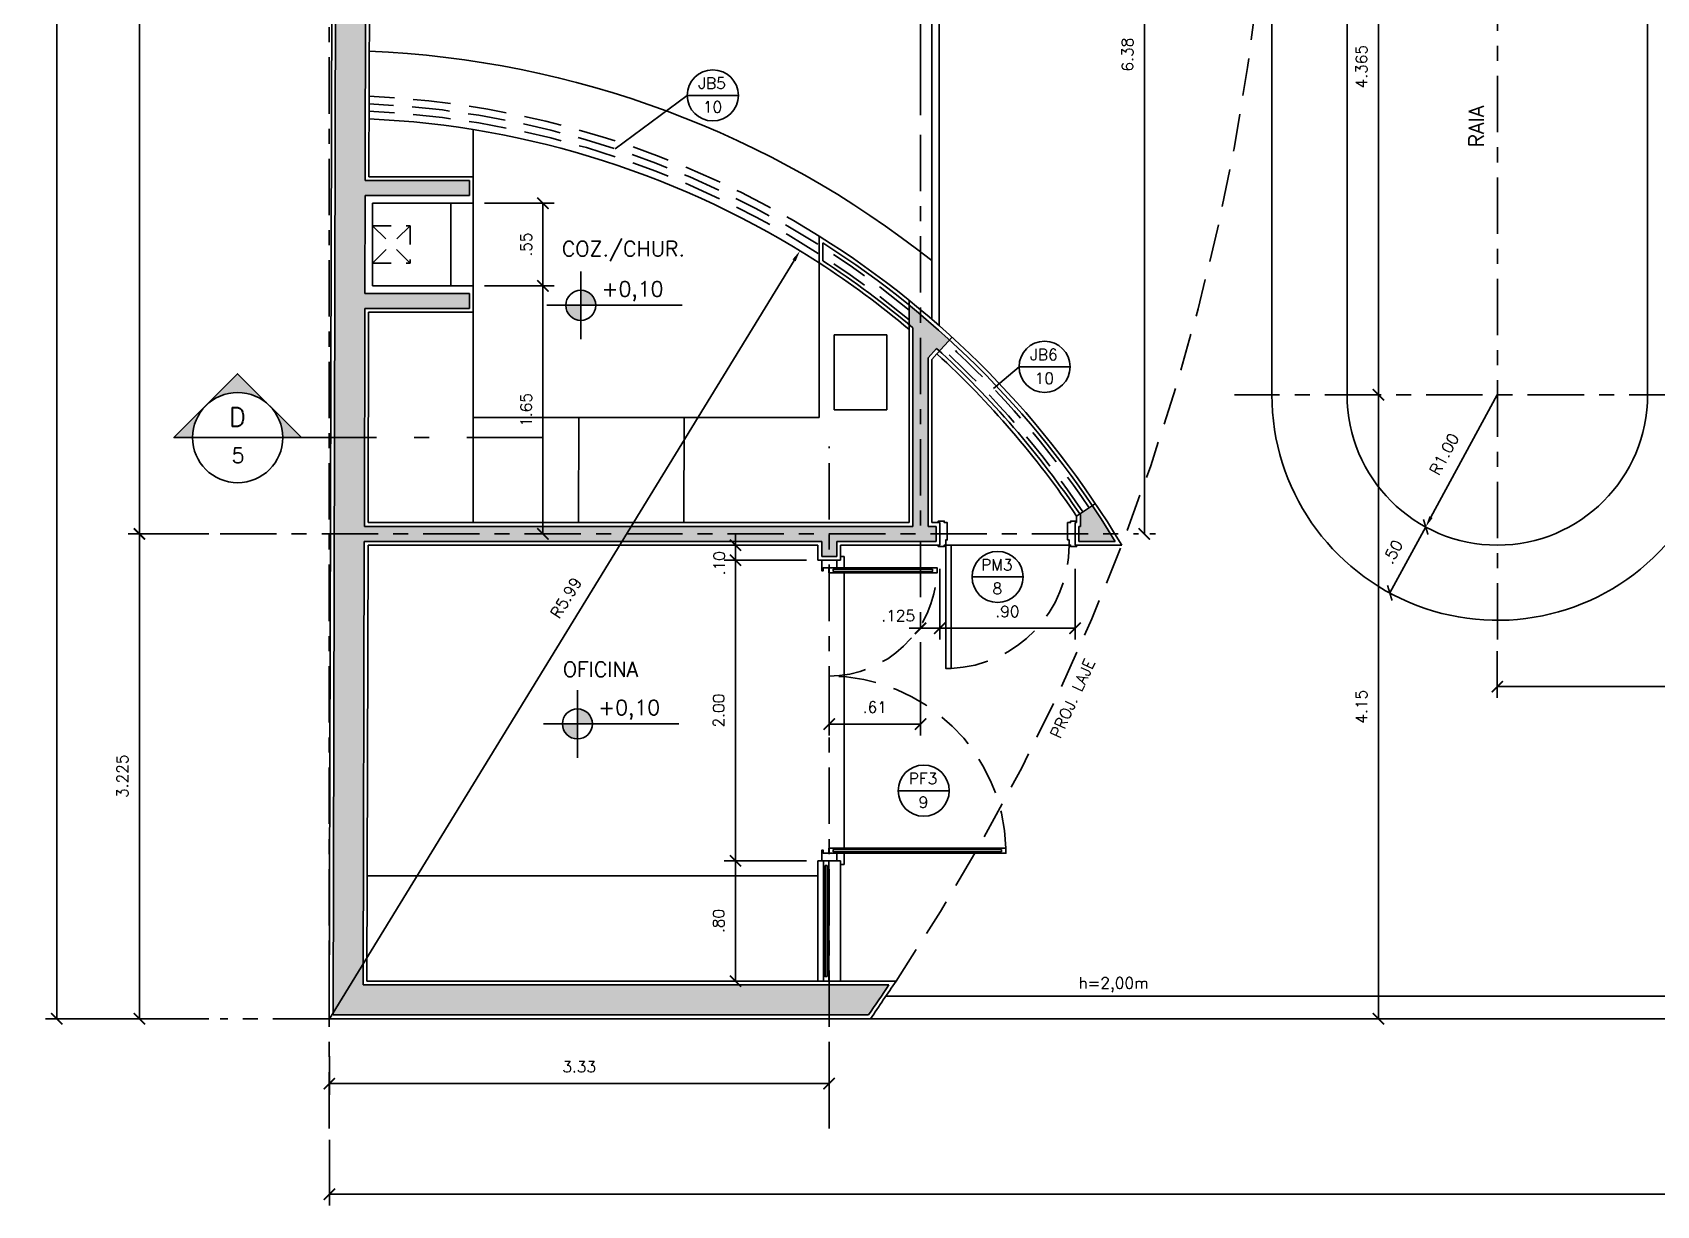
# Model space of a CAD drawing. Header units: millimetres. Extents: x 90.4 to 130, y 123.7 to 148.
# Drawn here: x 90.4 to 101.2, y 123.67 to 131.47 of the extents above; entities that cross this region are included whole.
import ezdxf
from ezdxf.enums import TextEntityAlignment as Align

# ---------------------------------------------------------------- set-up
doc = ezdxf.new("R2010")
doc.units = ezdxf.units.MM
for name, pattern in [('CENTER', [0.6, 0.375, -0.075, 0.075, -0.075]), ('DASHDOT', [1, 0.5, -0.25, 0, -0.25]), ('HIDDEN', [0.375, 0.25, -0.125])]:
    doc.linetypes.add(name, pattern=pattern)
for name, color, linetype in [('ALV', 5, 'Continuous'), ('CAIX', 2, 'Continuous'), ('CAIXN', 7, 'Continuous'), ('COTAS', 1, 'Continuous'), ('EIXOS', 141, 'CENTER'), ('LPROJ', 7, 'HIDDEN'), ('LVISTA02', 1, 'Continuous'), ('NOTAS', 2, 'Continuous'), ('REVEST', 2, 'Continuous'), ('SOLID', 8, 'Continuous'), ('TEXT', 3, 'Continuous')]:
    doc.layers.add(name, color=color, linetype=linetype)
doc.styles.add('100-50', font='romans.shx', dxfattribs={"height": 0.125})
doc.styles.add('60-50', font='romans.shx', dxfattribs={"height": 0.075})
doc.styles.add('80-50', font='romans.shx', dxfattribs={"height": 0.1})
doc.dimstyles.new('50', dxfattribs={"dimtxt": 0.1, "dimasz": 2.5, "dimexe": 1.25, "dimexo": 0.625, "dimgap": 0.075, "dimtad": 1, "dimzin": 0, "dimdsep": 46, "dimtxsty": '60-50', "dimcen": 2.5, "dimclrt": 3, "dimadec": 0, "dimazin": 0, "dimtfac": 1, "dimtmove": 0, "dimatfit": 3, "dimfxl": 1, "dimarcsym": 0})

# ---------------------------------------------------------------- blocks, each defined once
blk = doc.blocks.new('*D2')
at = {"color": 0, "linetype": 'ByBlock'}
blk.add_arc((127.574, 124.912), 0.839, 95.125, 174.875, dxfattribs=at)
for points in [[(127.498, 125.76), (127.499, 125.735), (127.574, 125.751)], [(126.751, 124.986), (126.726, 124.988), (126.735, 124.912)]]:
    blk.add_solid(points, dxfattribs=at)
at = {"layer": 'DEFPOINTS', "color": 0, "linetype": 'ByBlock'}
for p in [(127.574, 134.762), (127.154, 125.638), (127.574, 125.062), (95.974, 124.912), (127.574, 124.912)]:
    blk.add_point(p, dxfattribs=at)
at = {"color": 3, "linetype": 'ByBlock', "insert": (126.901, 125.585), "char_height": 0.075, "attachment_point": 5, "rotation": 45, "style": '60-50'}
blk.add_mtext('90.00°', dxfattribs=at)
blk = doc.blocks.new('_ARCHTICK')
at = {"color": 0, "linetype": 'ByBlock', "const_width": 0.15}
blk.add_lwpolyline([(-0.5, -0.5), (0.5, 0.5)], dxfattribs=at)
blk = doc.blocks.new('*D7')
at = {"color": 0, "linetype": 'ByBlock'}
for p, q in [((100.144, 127.357), (100.144, 127.046)), ((102.799, 127.121), (100.144, 127.121))]:
    blk.add_line(p, q, dxfattribs=at)
at = {"layer": 'DEFPOINTS', "color": 0, "linetype": 'ByBlock'}
for p in [(100.144, 127.607), (102.799, 127.607), (100.144, 127.121)]:
    blk.add_point(p, dxfattribs=at)
at = {"color": 0, "linetype": 'ByBlock', "xscale": 0.075, "yscale": 0.075, "zscale": 0.075, "rotation": 180}
blk.add_blockref('_ARCHTICK', (100.144, 127.121), dxfattribs=at)
at = {"color": 0, "linetype": 'ByBlock', "xscale": 0.075, "yscale": 0.075, "zscale": 0.075}
blk.add_blockref('_ARCHTICK', (102.799, 127.121), dxfattribs=at)
at = {"color": 3, "linetype": 'ByBlock', "insert": (101.472, 127.233), "char_height": 0.075, "attachment_point": 5, "style": '60-50'}
blk.add_mtext('2.65', dxfattribs=at)
blk = doc.blocks.new('*D8')
at = {"color": 0, "linetype": 'ByBlock'}
for p, q in [((92.374, 124.662), (92.374, 124.405)), ((95.699, 124.662), (95.699, 124.405)), ((92.374, 124.48), (95.699, 124.48))]:
    blk.add_line(p, q, dxfattribs=at)
at = {"layer": 'DEFPOINTS', "color": 0, "linetype": 'ByBlock'}
for p in [(92.374, 124.912), (95.699, 124.912), (95.699, 124.48)]:
    blk.add_point(p, dxfattribs=at)
at = {"color": 0, "linetype": 'ByBlock', "xscale": 0.075, "yscale": 0.075, "zscale": 0.075, "rotation": 180}
blk.add_blockref('_ARCHTICK', (92.374, 124.48), dxfattribs=at)
at = {"color": 0, "linetype": 'ByBlock', "xscale": 0.075, "yscale": 0.075, "zscale": 0.075}
blk.add_blockref('_ARCHTICK', (95.699, 124.48), dxfattribs=at)
at = {"color": 3, "linetype": 'ByBlock', "insert": (94.036, 124.593), "char_height": 0.075, "attachment_point": 5, "style": '60-50'}
blk.add_mtext('3.33', dxfattribs=at)
blk = doc.blocks.new('*D9')
at = {"color": 0, "linetype": 'ByBlock'}
for p, q in [((96.307, 127.278), (96.307, 126.797)), ((95.699, 126.941), (95.699, 126.797)), ((95.699, 126.872), (96.307, 126.872))]:
    blk.add_line(p, q, dxfattribs=at)
at = {"layer": 'DEFPOINTS', "color": 0, "linetype": 'ByBlock'}
for p in [(96.307, 127.528), (95.699, 127.191), (96.307, 126.872)]:
    blk.add_point(p, dxfattribs=at)
at = {"color": 0, "linetype": 'ByBlock', "xscale": 0.075, "yscale": 0.075, "zscale": 0.075, "rotation": 180}
blk.add_blockref('_ARCHTICK', (95.699, 126.872), dxfattribs=at)
at = {"color": 0, "linetype": 'ByBlock', "xscale": 0.075, "yscale": 0.075, "zscale": 0.075}
blk.add_blockref('_ARCHTICK', (96.307, 126.872), dxfattribs=at)
at = {"color": 3, "linetype": 'ByBlock', "insert": (96.003, 126.984), "char_height": 0.075, "attachment_point": 5, "style": '60-50'}
blk.add_mtext('.61', dxfattribs=at)
blk = doc.blocks.new('*D10')
at = {"color": 0, "linetype": 'ByBlock'}
for p, q in [((92.374, 124.107), (92.374, 123.669)), ((127.574, 124.107), (127.574, 123.669)), ((92.374, 123.744), (127.574, 123.744))]:
    blk.add_line(p, q, dxfattribs=at)
at = {"layer": 'DEFPOINTS', "color": 0, "linetype": 'ByBlock'}
for p in [(92.374, 124.182), (127.574, 124.182), (127.574, 123.744)]:
    blk.add_point(p, dxfattribs=at)
at = {"color": 0, "linetype": 'ByBlock', "xscale": 0.075, "yscale": 0.075, "zscale": 0.075, "rotation": 180}
blk.add_blockref('_ARCHTICK', (92.374, 123.744), dxfattribs=at)
at = {"color": 0, "linetype": 'ByBlock', "xscale": 0.075, "yscale": 0.075, "zscale": 0.075}
blk.add_blockref('_ARCHTICK', (127.574, 123.744), dxfattribs=at)
at = {"color": 3, "linetype": 'ByBlock', "insert": (109.974, 123.857), "char_height": 0.075, "attachment_point": 5, "style": '60-50'}
blk.add_mtext('35.20', dxfattribs=at)
blk = doc.blocks.new('*D16')
at = {"color": 0, "linetype": 'ByBlock'}
for p, q in [((96.374, 133.104), (96.374, 132.168)), ((96.307, 130.922), (96.307, 132.318)), ((96.307, 132.243), (96.232, 132.243)), ((96.374, 132.243), (96.307, 132.243)), ((96.374, 132.243), (96.307, 132.243)), ((96.374, 132.243), (96.449, 132.243))]:
    blk.add_line(p, q, dxfattribs=at)
at = {"layer": 'DEFPOINTS', "color": 0, "linetype": 'ByBlock'}
for p in [(96.374, 133.179), (96.307, 132.243), (96.307, 130.847)]:
    blk.add_point(p, dxfattribs=at)
at = {"color": 0, "linetype": 'ByBlock', "xscale": 0.075, "yscale": 0.075, "zscale": 0.075}
blk.add_blockref('_ARCHTICK', (96.307, 132.243), dxfattribs=at)
at = {"color": 0, "linetype": 'ByBlock', "xscale": 0.075, "yscale": 0.075, "zscale": 0.075, "rotation": 180}
blk.add_blockref('_ARCHTICK', (96.374, 132.243), dxfattribs=at)
at = {"color": 3, "linetype": 'ByBlock', "insert": (96.262, 132.359), "char_height": 0.075, "attachment_point": 5, "style": '60-50'}
blk.add_mtext('7', dxfattribs=at)
blk = doc.blocks.new('*D25')
at = {"color": 0, "linetype": 'ByBlock'}
for p, q in [((91.573, 128.137), (91.035, 128.137)), ((91.11, 124.912), (91.11, 128.137)), ((91.573, 124.912), (91.035, 124.912))]:
    blk.add_line(p, q, dxfattribs=at)
at = {"layer": 'DEFPOINTS', "color": 0, "linetype": 'ByBlock'}
for p in [(91.11, 128.137), (91.648, 128.137), (91.648, 124.912)]:
    blk.add_point(p, dxfattribs=at)
at = {"color": 0, "linetype": 'ByBlock', "xscale": 0.075, "yscale": 0.075, "zscale": 0.075}
for p, rotation in [((91.11, 128.137), 90), ((91.11, 124.912), 270)]:
    blk.add_blockref('_ARCHTICK', p, dxfattribs=dict(at, rotation=rotation))
at = {"color": 3, "linetype": 'ByBlock', "insert": (90.997, 126.525), "char_height": 0.075, "attachment_point": 5, "rotation": 90, "style": '60-50'}
blk.add_mtext('3.225', dxfattribs=at)
blk = doc.blocks.new('*D26')
at = {"color": 0, "linetype": 'ByBlock'}
for p, q in [((91.573, 139.834), (91.035, 139.834)), ((91.11, 128.137), (91.11, 139.834))]:
    blk.add_line(p, q, dxfattribs=at)
at = {"layer": 'DEFPOINTS', "color": 0, "linetype": 'ByBlock'}
for p in [(91.11, 139.834), (91.648, 139.834), (91.648, 128.137)]:
    blk.add_point(p, dxfattribs=at)
at = {"color": 0, "linetype": 'ByBlock', "xscale": 0.075, "yscale": 0.075, "zscale": 0.075}
for p, rotation in [((91.11, 139.834), 90), ((91.11, 128.137), 270)]:
    blk.add_blockref('_ARCHTICK', p, dxfattribs=dict(at, rotation=rotation))
at = {"color": 3, "linetype": 'ByBlock', "insert": (90.997, 133.986), "char_height": 0.075, "attachment_point": 5, "rotation": 90, "style": '60-50'}
blk.add_mtext('11.70', dxfattribs=at)
blk = doc.blocks.new('*D29')
at = {"color": 0, "linetype": 'ByBlock'}
for p, q in [((91.573, 144.912), (90.485, 144.912)), ((90.56, 144.912), (90.56, 124.912)), ((91.573, 124.912), (90.485, 124.912))]:
    blk.add_line(p, q, dxfattribs=at)
at = {"layer": 'DEFPOINTS', "color": 0, "linetype": 'ByBlock'}
for p in [(91.648, 144.912), (90.56, 124.912), (91.648, 124.912)]:
    blk.add_point(p, dxfattribs=at)
at = {"color": 0, "linetype": 'ByBlock', "xscale": 0.075, "yscale": 0.075, "zscale": 0.075}
for p, rotation in [((90.56, 144.912), 90), ((90.56, 124.912), 270)]:
    blk.add_blockref('_ARCHTICK', p, dxfattribs=dict(at, rotation=rotation))
at = {"color": 3, "linetype": 'ByBlock', "insert": (90.448, 134.912), "char_height": 0.075, "attachment_point": 5, "rotation": 90, "style": '60-50'}
blk.add_mtext('20.00', dxfattribs=at)
blk = doc.blocks.new('*D30')
at = {"color": 0, "linetype": 'ByBlock'}
for p, q in [((97.796, 128.137), (97.796, 134.512)), ((97.832, 134.512), (97.871, 134.512)), ((97.832, 128.137), (97.871, 128.137))]:
    blk.add_line(p, q, dxfattribs=at)
at = {"layer": 'DEFPOINTS', "color": 0, "linetype": 'ByBlock'}
for p in [(97.757, 134.512), (97.796, 134.512), (97.757, 128.137)]:
    blk.add_point(p, dxfattribs=at)
at = {"color": 0, "linetype": 'ByBlock', "xscale": 0.075, "yscale": 0.075, "zscale": 0.075}
for p, rotation in [((97.796, 134.512), 90), ((97.796, 128.137), 270)]:
    blk.add_blockref('_ARCHTICK', p, dxfattribs=dict(at, rotation=rotation))
at = {"color": 3, "linetype": 'ByBlock', "insert": (97.684, 131.325), "char_height": 0.075, "attachment_point": 5, "rotation": 90, "style": '60-50'}
blk.add_mtext('6.38', dxfattribs=at)
blk = doc.blocks.new('*D52')
at = {"color": 0, "linetype": 'ByBlock'}
blk.add_line((99.353, 124.912), (99.353, 129.062), dxfattribs=at)
at = {"layer": 'DEFPOINTS', "color": 0, "linetype": 'ByBlock'}
for p in [(99.353, 129.062), (99.353, 129.062), (99.353, 124.912)]:
    blk.add_point(p, dxfattribs=at)
at = {"color": 0, "linetype": 'ByBlock', "xscale": 0.075, "yscale": 0.075, "zscale": 0.075}
for p, rotation in [((99.353, 129.062), 90), ((99.353, 124.912), 270)]:
    blk.add_blockref('_ARCHTICK', p, dxfattribs=dict(at, rotation=rotation))
at = {"color": 3, "linetype": 'ByBlock', "insert": (99.241, 126.987), "char_height": 0.075, "attachment_point": 5, "rotation": 90, "style": '60-50'}
blk.add_mtext('4.15', dxfattribs=at)
blk = doc.blocks.new('*D53')
at = {"color": 0, "linetype": 'ByBlock'}
blk.add_line((99.353, 129.062), (99.353, 133.427), dxfattribs=at)
at = {"layer": 'DEFPOINTS', "color": 0, "linetype": 'ByBlock'}
for p in [(99.353, 133.427), (99.353, 133.427), (99.353, 129.062)]:
    blk.add_point(p, dxfattribs=at)
at = {"color": 0, "linetype": 'ByBlock', "xscale": 0.075, "yscale": 0.075, "zscale": 0.075}
for p, rotation in [((99.353, 133.427), 90), ((99.353, 129.062), 270)]:
    blk.add_blockref('_ARCHTICK', p, dxfattribs=dict(at, rotation=rotation))
at = {"color": 3, "linetype": 'ByBlock', "insert": (99.241, 131.245), "char_height": 0.075, "attachment_point": 5, "rotation": 90, "style": '60-50'}
blk.add_mtext('4.365', dxfattribs=at)
blk = doc.blocks.new('*D59')
at = {"color": 0, "linetype": 'ByBlock'}
blk.add_line((100.144, 129.062), (99.703, 128.249), dxfattribs=at)
blk.add_solid([(99.692, 128.255), (99.714, 128.243), (99.668, 128.183)], dxfattribs=at)
at = {"layer": 'DEFPOINTS', "color": 0, "linetype": 'ByBlock'}
for p in [(100.144, 129.062), (99.668, 128.183)]:
    blk.add_point(p, dxfattribs=at)
at = {"color": 3, "linetype": 'ByBlock', "insert": (99.791, 128.668), "char_height": 0.075, "attachment_point": 5, "rotation": 61.516, "style": '60-50'}
blk.add_mtext('R1.00', dxfattribs=at)
blk = doc.blocks.new('*D60')
at = {"color": 0, "linetype": 'ByBlock'}
blk.add_line((99.668, 128.183), (99.429, 127.744), dxfattribs=at)
at = {"layer": 'DEFPOINTS', "color": 0, "linetype": 'ByBlock'}
for p in [(99.668, 128.183), (99.429, 127.744), (99.429, 127.744)]:
    blk.add_point(p, dxfattribs=at)
at = {"color": 0, "linetype": 'ByBlock', "xscale": 0.075, "yscale": 0.075, "zscale": 0.075}
for p, rotation in [((99.668, 128.183), 61.51603627380184), ((99.429, 127.744), 241.5160362738018)]:
    blk.add_blockref('_ARCHTICK', p, dxfattribs=dict(at, rotation=rotation))
at = {"color": 3, "linetype": 'ByBlock', "insert": (99.449, 128.017), "char_height": 0.075, "attachment_point": 5, "rotation": 61.516, "style": '60-50'}
blk.add_mtext('.50', dxfattribs=at)
blk = doc.blocks.new('*D61')
at = {"color": 0, "linetype": 'ByBlock'}
blk.add_line((92.374, 124.912), (95.466, 129.956), dxfattribs=at)
blk.add_solid([(95.455, 129.963), (95.476, 129.95), (95.505, 130.02)], dxfattribs=at)
at = {"layer": 'DEFPOINTS', "color": 0, "linetype": 'ByBlock'}
for p in [(95.505, 130.02), (92.374, 124.912)]:
    blk.add_point(p, dxfattribs=at)
at = {"color": 3, "linetype": 'ByBlock', "insert": (93.948, 127.713), "char_height": 0.075, "attachment_point": 5, "rotation": 58.4902, "style": '60-50'}
blk.add_mtext('R5.99', dxfattribs=at)
blk = doc.blocks.new('*D85')
at = {"color": 0, "linetype": 'ByBlock'}
for p, q in [((93.407, 129.787), (93.87, 129.787)), ((93.795, 128.137), (93.795, 129.787))]:
    blk.add_line(p, q, dxfattribs=at)
at = {"layer": 'DEFPOINTS', "color": 0, "linetype": 'ByBlock'}
for p in [(93.332, 129.787), (93.795, 129.787), (93.795, 128.137)]:
    blk.add_point(p, dxfattribs=at)
at = {"color": 0, "linetype": 'ByBlock', "xscale": 0.075, "yscale": 0.075, "zscale": 0.075}
for p, rotation in [((93.795, 129.787), 90), ((93.795, 128.137), 270)]:
    blk.add_blockref('_ARCHTICK', p, dxfattribs=dict(at, rotation=rotation))
at = {"color": 3, "linetype": 'ByBlock', "insert": (93.683, 128.962), "char_height": 0.075, "attachment_point": 5, "rotation": 90, "style": '60-50'}
blk.add_mtext('1.65', dxfattribs=at)
blk = doc.blocks.new('*D86')
at = {"color": 0, "linetype": 'ByBlock'}
for p, q in [((93.407, 130.337), (93.87, 130.337)), ((93.795, 129.787), (93.795, 130.337))]:
    blk.add_line(p, q, dxfattribs=at)
at = {"layer": 'DEFPOINTS', "color": 0, "linetype": 'ByBlock'}
for p in [(93.332, 130.337), (93.795, 130.337), (93.332, 129.787)]:
    blk.add_point(p, dxfattribs=at)
at = {"color": 0, "linetype": 'ByBlock', "xscale": 0.075, "yscale": 0.075, "zscale": 0.075}
for p, rotation in [((93.795, 130.337), 90), ((93.795, 129.787), 270)]:
    blk.add_blockref('_ARCHTICK', p, dxfattribs=dict(at, rotation=rotation))
at = {"color": 3, "linetype": 'ByBlock', "insert": (93.683, 130.062), "char_height": 0.075, "attachment_point": 5, "rotation": 90, "style": '60-50'}
blk.add_mtext('.55', dxfattribs=at)
blk = doc.blocks.new('*D87')
at = {"color": 0, "linetype": 'ByBlock'}
for p, q in [((95.076, 128.062), (95.076, 128.137)), ((95.076, 128.062), (95.076, 127.962)), ((95.549, 127.962), (95.001, 127.962)), ((95.076, 127.962), (95.076, 127.887))]:
    blk.add_line(p, q, dxfattribs=at)
at = {"layer": 'DEFPOINTS', "color": 0, "linetype": 'ByBlock'}
for p in [(95.076, 128.062), (95.076, 127.962), (95.624, 127.962)]:
    blk.add_point(p, dxfattribs=at)
at = {"color": 0, "linetype": 'ByBlock', "xscale": 0.075, "yscale": 0.075, "zscale": 0.075}
for p, rotation in [((95.076, 128.062), 270), ((95.076, 127.962), 90)]:
    blk.add_blockref('_ARCHTICK', p, dxfattribs=dict(at, rotation=rotation))
at = {"color": 3, "linetype": 'ByBlock', "insert": (94.968, 127.942), "char_height": 0.075, "attachment_point": 5, "rotation": 90, "style": '60-50'}
blk.add_mtext('.10', dxfattribs=at)
blk = doc.blocks.new('*D88')
at = {"color": 0, "linetype": 'ByBlock'}
for p, q in [((95.076, 127.962), (95.076, 125.962)), ((95.549, 125.962), (95.001, 125.962))]:
    blk.add_line(p, q, dxfattribs=at)
at = {"layer": 'DEFPOINTS', "color": 0, "linetype": 'ByBlock'}
for p in [(95.624, 127.962), (95.076, 125.962), (95.624, 125.962)]:
    blk.add_point(p, dxfattribs=at)
at = {"color": 0, "linetype": 'ByBlock', "xscale": 0.075, "yscale": 0.075, "zscale": 0.075}
for p, rotation in [((95.076, 127.962), 90), ((95.076, 125.962), 270)]:
    blk.add_blockref('_ARCHTICK', p, dxfattribs=dict(at, rotation=rotation))
at = {"color": 3, "linetype": 'ByBlock', "insert": (94.964, 126.962), "char_height": 0.075, "attachment_point": 5, "rotation": 90, "style": '60-50'}
blk.add_mtext('2.00', dxfattribs=at)
blk = doc.blocks.new('*D89')
at = {"color": 0, "linetype": 'ByBlock'}
blk.add_line((95.076, 125.962), (95.076, 125.162), dxfattribs=at)
at = {"layer": 'DEFPOINTS', "color": 0, "linetype": 'ByBlock'}
for p in [(95.624, 125.962), (95.076, 125.162), (95.076, 125.162)]:
    blk.add_point(p, dxfattribs=at)
at = {"color": 0, "linetype": 'ByBlock', "xscale": 0.075, "yscale": 0.075, "zscale": 0.075}
for p, rotation in [((95.076, 125.962), 90), ((95.076, 125.162), 270)]:
    blk.add_blockref('_ARCHTICK', p, dxfattribs=dict(at, rotation=rotation))
at = {"color": 3, "linetype": 'ByBlock', "insert": (94.964, 125.562), "char_height": 0.075, "attachment_point": 5, "rotation": 90, "style": '60-50'}
blk.add_mtext('.80', dxfattribs=at)
blk = doc.blocks.new('*D90')
at = {"color": 0, "linetype": 'ByBlock'}
for p, q in [((96.435, 127.987), (96.435, 127.516)), ((96.307, 127.591), (96.232, 127.591)), ((96.307, 127.591), (96.435, 127.591)), ((96.435, 127.591), (96.51, 127.591))]:
    blk.add_line(p, q, dxfattribs=at)
at = {"layer": 'DEFPOINTS', "color": 0, "linetype": 'ByBlock'}
for p in [(96.435, 128.062), (96.307, 127.591), (96.435, 127.591)]:
    blk.add_point(p, dxfattribs=at)
at = {"color": 0, "linetype": 'ByBlock', "xscale": 0.075, "yscale": 0.075, "zscale": 0.075}
blk.add_blockref('_ARCHTICK', (96.307, 127.591), dxfattribs=at)
at = {"color": 0, "linetype": 'ByBlock', "xscale": 0.075, "yscale": 0.075, "zscale": 0.075, "rotation": 180}
blk.add_blockref('_ARCHTICK', (96.435, 127.591), dxfattribs=at)
at = {"color": 3, "linetype": 'ByBlock', "insert": (96.159, 127.675), "char_height": 0.075, "attachment_point": 5, "style": '60-50'}
blk.add_mtext('.125', dxfattribs=at)
blk = doc.blocks.new('*D91')
at = {"color": 0, "linetype": 'ByBlock'}
for p, q in [((97.335, 127.987), (97.335, 127.516)), ((96.435, 127.591), (97.335, 127.591))]:
    blk.add_line(p, q, dxfattribs=at)
at = {"layer": 'DEFPOINTS', "color": 0, "linetype": 'ByBlock'}
for p in [(96.435, 128.062), (97.335, 128.062), (97.335, 127.591)]:
    blk.add_point(p, dxfattribs=at)
at = {"color": 0, "linetype": 'ByBlock', "xscale": 0.075, "yscale": 0.075, "zscale": 0.075, "rotation": 180}
blk.add_blockref('_ARCHTICK', (96.435, 127.591), dxfattribs=at)
at = {"color": 0, "linetype": 'ByBlock', "xscale": 0.075, "yscale": 0.075, "zscale": 0.075}
blk.add_blockref('_ARCHTICK', (97.335, 127.591), dxfattribs=at)
at = {"color": 3, "linetype": 'ByBlock', "insert": (96.885, 127.703), "char_height": 0.075, "attachment_point": 5, "style": '60-50'}
blk.add_mtext('.90', dxfattribs=at)

msp = doc.modelspace()

# ---------------------------------------------------------------- hatches: boundary and pattern name
at = {"layer": 'NOTAS'}
h = msp.add_hatch(color=1, dxfattribs=at)
h.paths.add_polyline_path([(94.0468, 129.5575), (94.0468, 129.6575), (93.9468, 129.6575, 0.4142136)])
h.paths.add_polyline_path([(94.0468, 129.7575), (94.0468, 129.6575), (94.1468, 129.6575, 0.4142136)])
h = msp.add_hatch(color=1, dxfattribs=at)
h.paths.add_polyline_path([(91.9759, 128.9897), (91.7638, 129.2019), (91.5517, 128.9897, -0.4142136)])
h.paths.add_polyline_path([(91.5517, 128.9897), (91.3395, 128.7776), (91.4638, 128.7776, -0.1989124)])
h.paths.add_polyline_path([(92.0638, 128.7776), (92.1881, 128.7776), (91.9759, 128.9897, -0.1989124)])
h = msp.add_hatch(color=1, dxfattribs=at)
h.paths.add_polyline_path([(94.0244, 126.7729), (94.0244, 126.8729), (93.9244, 126.8729, 0.4142136)])
h.paths.add_polyline_path([(94.0244, 126.9729), (94.0244, 126.8729), (94.1244, 126.8729, 0.4142136)])
at = {"layer": 'SOLID'}
h = msp.add_hatch(color=256, dxfattribs=at)
h.paths.add_polyline_path([(92.6249, 135.6573), (92.4249, 135.6573), (92.4209, 134.0328), (92.6209, 134.0328)])
h.paths.add_polyline_path([(92.6209, 134.0328), (92.4209, 134.0328), (92.4181, 132.8725), (92.6181, 132.8725)])
h.paths.add_polyline_path([(92.6181, 132.8725), (92.4181, 132.8725), (92.4081, 128.7776), (92.6081, 128.7776), (92.6102, 129.6371), (93.3067, 129.6371), (93.3067, 129.7371), (92.6104, 129.7371), (92.612, 130.3871), (93.3067, 130.3871), (93.3067, 130.4871), (92.6123, 130.4871)])
h = msp.add_hatch(color=256, dxfattribs=at)
h.paths.add_polyline_path([(92.6081, 128.7776), (92.4081, 128.7776), (92.3987, 124.9371), (95.9606, 124.9371, 0.0040668), (96.0971, 125.1371), (92.5992, 125.1371), (92.6064, 128.0871), (95.6493, 128.0871), (95.6493, 127.9871), (95.7493, 127.9871), (95.7493, 128.0871), (96.4099, 128.0871), (96.4099, 128.1871), (96.3567, 128.1871), (96.3567, 129.3077), (96.4138, 129.3701, -0.0010388), (96.4323, 129.3533), (96.4997, 129.4271, 0.0144689), (96.2317, 129.6582), (96.2317, 129.5286, -0.0013569), (96.2567, 129.5076), (96.2567, 128.1871), (92.6066, 128.1871)])
h.paths.add_polyline_path([(97.4494, 128.3249), (97.3664, 128.2691, -0.0003171), (97.3707, 128.2627), (97.3707, 128.1871), (97.3599, 128.1871), (97.3599, 128.0871), (97.6014, 128.0871, 0.0115367)])

# ---------------------------------------------------------------- linework, layer by layer
at = {"layer": 'ALV'}
for p, q in [((92.3987, 124.9371), (92.4474, 144.8871)), ((92.6123, 130.4871), (92.635, 139.784)), ((93.3067, 130.4871), (92.6123, 130.4871)), ((93.3067, 130.3871), (93.3067, 130.4871)), ((92.6104, 129.7371), (92.612, 130.3871)), ((93.3067, 130.3871), (92.612, 130.3871)), ((95.6567, 129.9538), (95.6567, 130.0727)), ((93.3067, 129.7371), (92.6104, 129.7371)), ((93.3067, 129.6371), (93.3067, 129.7371)), ((92.6066, 128.1871), (92.6102, 129.6371)), ((93.3067, 129.6371), (92.6102, 129.6371)), ((96.2567, 129.5076), (96.2567, 128.1871)), ((96.3567, 129.3077), (96.4138, 129.3701)), ((96.3567, 129.3077), (96.3567, 128.1871)), ((97.3707, 128.2627), (97.3707, 128.1871)), ((96.2567, 128.1871), (92.6066, 128.1871)), ((96.4099, 128.1871), (96.3567, 128.1871)), ((96.4099, 128.0871), (96.4099, 128.1871)), ((97.3599, 128.0871), (97.3599, 128.1871)), ((97.3599, 128.1871), (97.3707, 128.1871)), ((92.5992, 125.1371), (92.6064, 128.0871)), ((95.6493, 128.0871), (92.6064, 128.0871)), ((95.6493, 127.9871), (95.6493, 128.0871)), ((96.4099, 128.0871), (95.7493, 128.0871)), ((95.7493, 127.9871), (95.7493, 128.0871)), ((97.6014, 128.0871), (97.3599, 128.0871)), ((95.7493, 127.9871), (95.6493, 127.9871)), ((96.0971, 125.1371), (92.5992, 125.1371)), ((95.9606, 124.9371), (92.3987, 124.9371))]:
    msp.add_line(p, q, dxfattribs=at)
for centre, radius, start, end in [((92.3736, 124.9121), 6.1164, 31.27166, 57.53647), ((92.3736, 124.9121), 6.0164, 49.80345, 56.92856), ((92.3736, 124.9121), 6.0164, 33.84288, 47.81516), ((83.7343, 133.4275), 14.8852, 325.22246, 326.15449)]:
    msp.add_arc(centre, radius, start, end, dxfattribs=at)
at = {"layer": 'CAIX'}
for p, q in [((95.6968, 127.9121), (95.6618, 127.9121)), ((95.6968, 127.8771), (95.6968, 127.9121)), ((95.6968, 127.8771), (95.7468, 127.8771)), ((95.7268, 127.8871), (95.7268, 127.9021)), ((95.7268, 127.9021), (95.7468, 127.9021)), ((95.7468, 127.8871), (95.7268, 127.8871)), ((95.7468, 127.9021), (95.7468, 127.9121)), ((95.7468, 127.9021), (96.3668, 127.9021)), ((95.7468, 127.8871), (96.3668, 127.8871)), ((95.7468, 127.8771), (95.7468, 127.8871)), ((95.6968, 126.0121), (95.6618, 126.0121)), ((95.6968, 126.0471), (95.7468, 126.0471)), ((95.6968, 126.0471), (95.6968, 126.0121)), ((95.7468, 126.0371), (95.7268, 126.0371)), ((95.7268, 126.0371), (95.7268, 126.0221)), ((95.7268, 126.0221), (95.7468, 126.0221)), ((95.7468, 126.0471), (95.7468, 126.0371)), ((95.7468, 126.0371), (96.8254, 126.0371)), ((95.7468, 126.0221), (96.8254, 126.0221)), ((95.7468, 126.0221), (95.7468, 126.0121)), ((95.6493, 125.9621), (95.7493, 125.9621)), ((95.6618, 125.9621), (95.6618, 125.9121)), ((95.6618, 125.9121), (95.6718, 125.9121)), ((95.6718, 125.9121), (95.6718, 125.9321)), ((95.6718, 125.9321), (95.6868, 125.9321)), ((95.6718, 125.9121), (95.6718, 125.2121)), ((95.6868, 125.9321), (95.6868, 125.9121)), ((95.6868, 125.9121), (95.6868, 125.2121)), ((95.6868, 125.9121), (95.6968, 125.9121)), ((95.6968, 125.9121), (95.6968, 125.9621))]:
    msp.add_line(p, q, dxfattribs=at)
at = {"layer": 'CAIX', "linetype": 'HIDDEN'}
for points in [[(96.2317, 129.626, 0.1620789), (92.6365, 130.9978)], [(97.4287, 128.3109, 0.0596804), (96.4829, 129.4087)]]:
    msp.add_lwpolyline(points, format="xyb", dxfattribs=at)
at = {"layer": 'CAIX'}
for points in [[(96.4249, 128.0621), (96.4249, 128.0521), (96.4649, 128.0521), (96.4649, 128.0621), (96.4749, 128.0621), (96.4749, 128.0971), (96.4849, 128.0971), (96.4849, 128.2121), (96.4649, 128.2121), (96.4649, 128.2221), (96.4249, 128.2221), (96.4249, 128.2121)], [(97.3457, 128.0621), (97.3457, 128.0521), (97.3057, 128.0521), (97.3057, 128.0621), (97.2957, 128.0621), (97.2957, 128.0971), (97.2857, 128.0971), (97.2857, 128.2121), (97.3057, 128.2121), (97.3057, 128.2221), (97.3457, 128.2221), (97.3457, 128.2121)], [(96.4749, 128.0621), (96.5099, 128.0621), (96.5099, 127.2421), (96.4749, 127.2421), (96.4749, 128.0621)], [(95.6493, 127.9621), (95.6493, 127.8921), (95.6593, 127.8921), (95.6593, 127.9121), (95.7493, 127.9121), (95.7493, 127.9621)], [(95.6493, 125.9621), (95.6493, 126.0321), (95.6593, 126.0321), (95.6593, 126.0121), (95.7493, 126.0121), (95.7493, 125.9621)]]:
    msp.add_lwpolyline(points, dxfattribs=at)
for points in [[(96.3868, 127.9021), (96.3668, 127.9021), (96.3668, 127.9121), (96.4168, 127.9121), (96.4168, 127.8771), (96.3668, 127.8771), (96.3668, 127.8871), (96.3868, 127.8871)], [(96.8454, 126.0221), (96.8254, 126.0221), (96.8254, 126.0121), (96.8754, 126.0121), (96.8754, 126.0471), (96.8254, 126.0471), (96.8254, 126.0371), (96.8454, 126.0371)], [(95.6868, 125.1921), (95.6868, 125.2121), (95.6968, 125.2121), (95.6968, 125.1621), (95.6618, 125.1621), (95.6618, 125.2121), (95.6718, 125.2121), (95.6718, 125.1921)]]:
    msp.add_lwpolyline(points, close=True, dxfattribs=at)
at = {"layer": 'CAIX', "linetype": 'HIDDEN'}
for start, end in [(50.31229, 87.527), (33.91555, 47.57708)]:
    msp.add_arc((92.3736, 124.9121), 6.0414, start, end, dxfattribs=at)
at = {"layer": 'CAIX', "color": 8, "linetype": 'HIDDEN'}
for centre, radius, start, end in [((96.4749, 128.0621), 0.8207, 272.44408, 359.99997), ((95.6968, 127.9121), 0.7209, 270, 357.21698), ((95.6968, 126.0121), 1.1791, 1.70093, 90)]:
    msp.add_arc(centre, radius, start, end, dxfattribs=at)
at = {"layer": 'CAIXN', "color": 8, "ltscale": 0.5}
for p, q in [((94.7549, 131.054), (94.2759, 130.6988)), ((94.7549, 131.054), (95.0949, 131.054)), ((96.9622, 129.2486), (96.7932, 129.1041)), ((96.9622, 129.2486), (97.3022, 129.2486)), ((96.6496, 127.8507), (96.9896, 127.8507)), ((96.1582, 126.4289), (96.4982, 126.4289))]:
    msp.add_line(p, q, dxfattribs=at)
for centre in [(94.9249, 131.054), (97.1322, 129.2486), (96.8196, 127.8507), (96.3282, 126.4289)]:
    msp.add_circle(centre, 0.17, dxfattribs=at)
at = {"layer": 'EIXOS'}
for p, q in [((92.3736, 124.1823), (92.3736, 145.4103)), ((100.1445, 127.4336), (100.1445, 134.9262)), ((96.3067, 127.0419), (96.3067, 130.8468)), ((101.3962, 129.0621), (98.3966, 129.0621)), ((95.6993, 124.1823), (95.6993, 128.7191)), ((91.6479, 128.1371), (97.7574, 128.1371)), ((92.3736, 124.9121), (91.6479, 124.9121))]:
    msp.add_line(p, q, dxfattribs=at)
at = {"layer": 'LPROJ', "ltscale": 0.5}
for p, q in [((92.9109, 130.1871), (92.6609, 129.9371)), ((92.6609, 130.1871), (92.9109, 130.1871)), ((92.6612, 130.1871), (92.9109, 129.9371)), ((92.9109, 130.1871), (92.9109, 129.9371)), ((92.6609, 129.9371), (92.9109, 129.9371))]:
    msp.add_line(p, q, dxfattribs=at)
at = {"layer": 'LPROJ'}
for p, q in [((96.2317, 129.496), (96.2317, 129.6904)), ((96.4154, 129.3349), (96.5166, 129.4456)), ((97.3457, 128.2551), (97.4701, 128.3388))]:
    msp.add_line(p, q, dxfattribs=at)
for centre, radius, start, end in [((83.7343, 133.4275), 14.9102, 326.33439, 0), ((92.3736, 124.9121), 6.1414, 57.96029, 87.527)]:
    msp.add_arc(centre, radius, start, end, dxfattribs=at)
at = {"layer": 'LVISTA02', "color": 2}
for p, q in [((101.1445, 129.0621), (101.1445, 138.733)), ((99.1445, 129.0621), (99.1445, 133.4275)), ((127.5736, 125.0621), (96.0767, 125.0621)), ((127.5736, 124.9121), (95.9737, 124.9121))]:
    msp.add_line(p, q, dxfattribs=at)
at = {"layer": 'LVISTA02'}
for p, q in [((98.6445, 129.0621), (98.6445, 133.4275)), ((96.3817, 129.5653), (96.3817, 132.0653)), ((96.4317, 129.5218), (96.4317, 132.0653)), ((93.3317, 130.5121), (93.3317, 130.8264)), ((93.1817, 129.7871), (93.1817, 130.3371)), ((93.3317, 129.7871), (93.3317, 130.3371)), ((95.6317, 129.9402), (95.6317, 128.9121)), ((93.3317, 128.2121), (93.3317, 129.6121)), ((95.7317, 129.4621), (95.7317, 128.9621)), ((95.7317, 129.4621), (96.0817, 129.4621)), ((96.0817, 129.4621), (96.0817, 128.9621)), ((95.6317, 128.9121), (93.3334, 128.9121)), ((94.0317, 128.2104), (94.0334, 128.9121)), ((94.7317, 128.2087), (94.7334, 128.9121)), ((95.7317, 128.9621), (96.0817, 128.9621)), ((96.5099, 128.0621), (97.2957, 128.0621)), ((95.7743, 127.9871), (95.7993, 127.9871)), ((95.7993, 127.9121), (95.7993, 127.9871)), ((96.3668, 127.9121), (95.7468, 127.9121)), ((95.7468, 127.8771), (96.3668, 127.8771)), ((95.7993, 126.0471), (95.7993, 127.8771)), ((96.8254, 126.0471), (95.7468, 126.0471)), ((95.7468, 126.0121), (96.8254, 126.0121)), ((95.7993, 125.9371), (95.7993, 126.0121)), ((95.6243, 125.9621), (95.6493, 125.9621)), ((95.6243, 125.9621), (95.6243, 125.1621)), ((95.6618, 125.2121), (95.6618, 125.9121)), ((95.6968, 125.9121), (95.6968, 125.2121)), ((95.7493, 125.9621), (95.7743, 125.9621)), ((95.7743, 125.9621), (95.7743, 125.1621)), ((95.7743, 125.9371), (95.7993, 125.9371)), ((95.6243, 125.8621), (92.6243, 125.8621))]:
    msp.add_line(p, q, dxfattribs=at)
for centre, radius, start, end in [((92.3736, 124.9121), 6.4414, 51.52058, 87.63571), ((92.3736, 124.9121), 5.9914, 57.05808, 87.46855), ((100.1445, 129.0621), 1.5, 180, 318.18969)]:
    msp.add_arc(centre, radius, start, end, dxfattribs=at)
at = {"layer": 'LVISTA02', "color": 2}
msp.add_arc((100.1445, 129.0621), 1, 180, 0, dxfattribs=at)
at = {"layer": 'NOTAS', "color": 1}
for p, q in [((94.0468, 129.4325), (94.0468, 129.8825)), ((93.8218, 129.6575), (94.7213, 129.6575)), ((94.0244, 126.6479), (94.0244, 127.0979)), ((93.7994, 126.8729), (94.6989, 126.8729))]:
    msp.add_line(p, q, dxfattribs=at)
at = {"layer": 'NOTAS', "color": 5, "linetype": 'DASHDOT'}
msp.add_line((92.1881, 128.7776), (93.8066, 128.7776), dxfattribs=at)
at = {"layer": 'NOTAS', "color": 1, "ltscale": 0.5}
msp.add_lwpolyline([(92.1881, 128.7776), (91.3395, 128.7776), (91.7638, 129.2019)], close=True, dxfattribs=at)
at = {"layer": 'NOTAS', "color": 2, "ltscale": 0.5}
for centre, radius in [((94.0468, 129.6575), 0.1), ((91.7638, 128.7776), 0.3), ((94.0244, 126.8729), 0.1)]:
    msp.add_circle(centre, radius, dxfattribs=at)
at = {"layer": 'REVEST'}
for p, q in [((92.3736, 124.9121), (92.4225, 144.9121)), ((92.6373, 130.5121), (92.6599, 139.759)), ((93.3317, 130.5121), (92.6373, 130.5121)), ((93.3317, 130.3371), (93.3317, 130.5121)), ((92.6606, 129.7871), (92.6619, 130.3371)), ((93.3317, 130.3371), (92.6619, 130.3371)), ((95.6317, 129.9402), (95.6317, 130.118)), ((93.3317, 129.7871), (92.6606, 129.7871)), ((93.3317, 129.6121), (93.3317, 129.7871)), ((92.6317, 128.2121), (92.6351, 129.6121)), ((93.3317, 129.6121), (92.6351, 129.6121)), ((96.2317, 129.496), (96.2317, 128.2121)), ((96.3817, 129.298), (96.4154, 129.3349)), ((96.3817, 129.298), (96.3817, 128.2121)), ((97.3457, 128.2551), (97.3457, 128.2221)), ((96.2317, 128.2121), (92.6317, 128.2121)), ((96.4349, 128.2121), (96.3817, 128.2121)), ((96.4349, 128.0621), (96.4349, 128.2121)), ((97.3349, 128.0621), (97.3349, 128.2121)), ((97.3457, 128.2121), (97.3349, 128.2121)), ((92.6243, 125.1621), (92.6313, 128.0621)), ((95.6243, 128.0621), (92.6313, 128.0621)), ((95.6243, 127.9621), (95.6243, 128.0621)), ((96.4349, 128.0621), (95.7743, 128.0621)), ((95.7743, 127.9621), (95.7743, 128.0621)), ((97.6457, 128.0621), (97.3349, 128.0621)), ((95.7743, 127.9621), (95.6243, 127.9621)), ((96.1438, 125.1621), (92.6243, 125.1621)), ((95.9737, 124.9121), (92.3736, 124.9121))]:
    msp.add_line(p, q, dxfattribs=at)
for centre, radius, start, end in [((92.3736, 124.9121), 6.1414, 30.85803, 57.96029), ((92.3736, 124.9121), 5.9914, 49.91434, 57.05808), ((92.3736, 124.9121), 5.9914, 33.91555, 47.57708), ((83.7343, 133.4275), 14.9102, 325.1722, 326.33439)]:
    msp.add_arc(centre, radius, start, end, dxfattribs=at)

# ---------------------------------------------------------------- texts
at = {"layer": 'CAIXN', "color": 2, "ltscale": 0.5, "char_height": 0.075, "attachment_point": 5, "style": '60-50'}
for s, insert in [('JB5', (94.9203, 131.1348)), ('10', (94.9231, 130.9771)), ('JB6', (97.1276, 129.3295)), ('10', (97.1304, 129.1718)), ('PM3', (96.815, 127.9316)), ('8', (96.8178, 127.7739)), ('PF3', (96.3236, 126.5098)), ('9', (96.3264, 126.3521))]:
    msp.add_mtext(s, dxfattribs=dict(at, insert=insert))
at = {"layer": 'NOTAS', "color": 3, "style": '80-50'}
for p in [(94.1859, 129.7166), (94.1635, 126.932)]:
    msp.add_text('+0,10', height=0.1, dxfattribs=at).set_placement(p)
at = {"layer": 'NOTAS', "color": 5, "ltscale": 0.5, "style": '100-50'}
msp.add_text('D', height=0.125, dxfattribs=at).set_placement((91.7051, 128.8522))
at = {"layer": 'NOTAS', "color": 2, "ltscale": 0.5, "style": '100-50'}
msp.add_text('5', height=0.1, dxfattribs=at).set_placement((91.7671, 128.6097), align=Align.CENTER)
at = {"layer": 'NOTAS', "color": 1, "style": '60-50'}
msp.add_text('PROJ. LAJE', height=0.075, rotation=65.22786, dxfattribs=at).set_placement((97.2347, 126.7714))
msp.add_text('h=2,00m', height=0.075, dxfattribs=at).set_placement((97.3582, 125.1123))
at = {"layer": 'TEXT', "style": '80-50'}
msp.add_text('RAIA', height=0.1, rotation=90, dxfattribs=at).set_placement((100.0554, 130.7071))
for s, p in [('COZ./CHUR.', (93.9208, 129.9838)), ('OFICINA', (93.9275, 127.1861))]:
    msp.add_text(s, height=0.1, dxfattribs=at).set_placement(p)

# ---------------------------------------------------------------- dimensions: what is measured, and where the dimension line sits
at = {"layer": 'COTAS'}
for base, p1, p2, override, picture, middle in [((90.5605, 124.9121), (91.6479, 144.9121), (91.6479, 124.9121), {"dimasz": 0.075, "dimexe": 0.075, "dimexo": 0.075, "dimzin": 4, "dimblk1": 'ARCHTICK', "dimblk2": 'ARCHTICK', "dimsah": 1, "dimtmove": 2}, '*D29', (90.448, 134.9121)), ((91.1098, 139.834), (91.6479, 128.1371), (91.6479, 139.834), {"dimasz": 0.075, "dimexe": 0.075, "dimexo": 0.075, "dimzin": 4, "dimblk1": 'ARCHTICK', "dimblk2": 'ARCHTICK', "dimsah": 1, "dimse1": 1, "dimtmove": 2}, '*D26', (90.9973, 133.9856)), ((97.7961446419, 134.512104253), (97.757362473, 128.137104253), (97.757362473, 134.512104253), {"dimasz": 0.075, "dimexe": 0.075, "dimexo": 0.075, "dimzin": 4, "dimblk1": 'ARCHTICK', "dimblk2": 'ARCHTICK', "dimsah": 1, "dimtmove": 2}, '*D30', (97.6836446419, 131.324604253)), ((99.3534, 133.4275), (99.3534, 129.0621), (99.3534, 133.4275), {"dimasz": 0.075, "dimexe": 0.075, "dimexo": 0.075, "dimdec": 3, "dimzin": 4, "dimblk1": 'ARCHTICK', "dimblk2": 'ARCHTICK', "dimsah": 1, "dimse1": 1, "dimtmove": 2}, '*D53', (99.2409, 131.2448)), ((93.7954, 130.3371), (93.3317, 129.7871), (93.3317, 130.3371), {"dimasz": 0.075, "dimexe": 0.075, "dimexo": 0.075, "dimzin": 4, "dimblk1": 'ARCHTICK', "dimblk2": 'ARCHTICK', "dimsah": 1, "dimse1": 1, "dimtofl": 0, "dimtmove": 2}, '*D86', (93.6829, 130.0621)), ((93.7954, 129.7871), (93.7954, 128.1371), (93.3317, 129.7871), {"dimasz": 0.075, "dimexe": 0.075, "dimexo": 0.075, "dimzin": 4, "dimblk1": 'ARCHTICK', "dimblk2": 'ARCHTICK', "dimsah": 1, "dimtofl": 0, "dimtmove": 2}, '*D85', (93.6829, 128.9621)), ((99.3534, 129.0621), (99.3534, 124.9121), (99.3534, 129.0621), {"dimasz": 0.075, "dimexe": 0.075, "dimexo": 0.075, "dimzin": 4, "dimblk1": 'ARCHTICK', "dimblk2": 'ARCHTICK', "dimsah": 1, "dimtmove": 2}, '*D52', (99.2409, 126.9871)), ((91.1098, 128.1371), (91.6479, 124.9121), (91.6479, 128.1371), {"dimasz": 0.075, "dimexe": 0.075, "dimexo": 0.075, "dimdec": 3, "dimzin": 4, "dimblk1": 'ARCHTICK', "dimblk2": 'ARCHTICK', "dimsah": 1, "dimtmove": 2}, '*D25', (90.9973, 126.5246)), ((95.0763, 125.9621), (95.6243, 127.9621), (95.6243, 125.9621), {"dimasz": 0.075, "dimexe": 0.075, "dimexo": 0.075, "dimzin": 4, "dimblk1": 'ARCHTICK', "dimblk2": 'ARCHTICK', "dimsah": 1, "dimse1": 1, "dimtofl": 0, "dimtmove": 2}, '*D88', (94.9638, 126.9621)), ((95.0763, 125.1621), (95.6243, 125.9621), (95.0763, 125.1621), {"dimasz": 0.075, "dimexe": 0.075, "dimexo": 0.075, "dimzin": 4, "dimblk1": 'ARCHTICK', "dimblk2": 'ARCHTICK', "dimsah": 1, "dimse1": 1, "dimtofl": 0, "dimtmove": 2}, '*D89', (94.9638, 125.5621))]:
    dim = msp.add_linear_dim(base=base, p1=p1, p2=p2, angle=90, dimstyle='50', override=override, dxfattribs=at)
    dim.commit()
    dim.dimension.update_dxf_attribs({"geometry": picture, "text_midpoint": middle})
dim = msp.add_angular_dim_2l(base=(127.1543, 125.6385), line1=((127.5736, 125.0621), (127.5736, 134.7621)), line2=((127.5736, 124.9121), (95.9737, 124.9121)), dimstyle='50', override={"dimasz": 0.075, "dimexe": 0.075, "dimexo": 0.25, "dimzin": 4, "dimadec": 2, "dimazin": 1, "dimtmove": 2}, dxfattribs=at)
dim.commit()
dim.dimension.update_dxf_attribs({"geometry": '*D2', "text_midpoint": (126.901, 125.5847)})
dim = msp.add_linear_dim(base=(96.3067, 132.2432), p1=(96.3743, 133.1788), p2=(96.3067, 130.8468), text='7', dimstyle='50', override={"dimasz": 0.075, "dimexe": 0.075, "dimexo": 0.075, "dimzin": 4, "dimblk1": 'ARCHTICK', "dimblk2": 'ARCHTICK', "dimsah": 1, "dimtmove": 2}, dxfattribs=at)
dim.commit()
dim.dimension.update_dxf_attribs({"geometry": '*D16', "text_midpoint": (96.262, 132.3592), "dimtype": 160})
for center, mpoint, picture, middle in [((92.3736, 124.9121), (95.505, 130.0201), '*D61', (93.9481, 127.7133)), ((100.1445, 129.0621), (99.6676, 128.1832), '*D59', (99.7915, 128.6676))]:
    dim = msp.add_radius_dim(center=center, mpoint=mpoint, dimstyle='50', override={"dimasz": 0.075, "dimexe": 0.075, "dimexo": 0.075, "dimzin": 4, "dimse1": 1, "dimtmove": 2}, dxfattribs=at)
    dim.commit()
    dim.dimension.update_dxf_attribs({"geometry": picture, "text_midpoint": middle, "dimtype": 164})
dim = msp.add_aligned_dim(p1=(99.6676, 128.1832), p2=(99.4291, 127.7437), distance=0, dimstyle='50', override={"dimasz": 0.075, "dimexe": 0.075, "dimexo": 0.075, "dimzin": 4, "dimblk1": 'ARCHTICK', "dimblk2": 'ARCHTICK', "dimsah": 1, "dimse1": 1, "dimtmove": 2}, dxfattribs=at)
dim.commit()
dim.dimension.update_dxf_attribs({"geometry": '*D60', "text_midpoint": (99.4495, 128.0171)})
dim = msp.add_linear_dim(base=(95.0763, 127.9621), p1=(95.0763, 128.0621), p2=(95.6243, 127.9621), angle=90, dimstyle='50', override={"dimasz": 0.075, "dimexe": 0.075, "dimexo": 0.075, "dimzin": 4, "dimblk1": 'ARCHTICK', "dimblk2": 'ARCHTICK', "dimsah": 1, "dimtofl": 0, "dimtmove": 2}, dxfattribs=at)
dim.commit()
dim.dimension.update_dxf_attribs({"geometry": '*D87', "text_midpoint": (94.9684, 127.9416), "dimtype": 160})
dim = msp.add_linear_dim(base=(96.4349, 127.5089), p1=(96.3067, 127.5089), p2=(96.4349, 127.9802), text='.125', dimstyle='50', override={"dimasz": 0.075, "dimexe": 0.075, "dimexo": 0.075, "dimzin": 4, "dimblk1": 'ARCHTICK', "dimblk2": 'ARCHTICK', "dimsah": 1, "dimtofl": 0, "dimtmove": 2}, dxfattribs=at)
dim.commit()
dim.dimension.update_dxf_attribs({"geometry": '*D90', "text_midpoint": (96.1591, 127.5929), "dimtype": 160, "insert": (0, -0.0819)})
dim = msp.add_linear_dim(base=(97.3349, 127.5089), p1=(96.4349, 127.9802), p2=(97.3349, 127.9802), dimstyle='50', override={"dimasz": 0.075, "dimexe": 0.075, "dimexo": 0.075, "dimzin": 4, "dimblk1": 'ARCHTICK', "dimblk2": 'ARCHTICK', "dimsah": 1, "dimse1": 1, "dimtofl": 0, "dimtmove": 2}, dxfattribs=at)
dim.commit()
dim.dimension.update_dxf_attribs({"geometry": '*D91', "text_midpoint": (96.8849, 127.6214), "insert": (0, -0.0819)})
for base, p1, p2, override, picture, middle in [((100.1445, 127.121), (102.7986, 127.6075), (100.1445, 127.6075), {"dimasz": 0.075, "dimexe": 0.075, "dimexo": 0.25, "dimzin": 4, "dimblk1": 'ARCHTICK', "dimblk2": 'ARCHTICK', "dimsah": 1, "dimse1": 1, "dimtmove": 2}, '*D7', (101.4716, 127.2335)), ((96.3067, 126.8717), (95.6993, 127.1913), (96.3067, 127.5279), {"dimasz": 0.075, "dimexe": 0.075, "dimexo": 0.25, "dimzin": 4, "dimblk1": 'ARCHTICK', "dimblk2": 'ARCHTICK', "dimsah": 1, "dimtmove": 2}, '*D9', (96.003, 126.9842)), ((95.6993, 124.4803), (92.3736, 124.9121), (95.6993, 124.9121), {"dimasz": 0.075, "dimexe": 0.075, "dimexo": 0.25, "dimzin": 4, "dimblk1": 'ARCHTICK', "dimblk2": 'ARCHTICK', "dimsah": 1, "dimtmove": 2}, '*D8', (94.0365, 124.5928)), ((127.5736, 123.7444), (92.3736, 124.1823), (127.5736, 124.1823), {"dimasz": 0.075, "dimexe": 0.075, "dimexo": 0.075, "dimzin": 4, "dimblk1": 'ARCHTICK', "dimblk2": 'ARCHTICK', "dimsah": 1, "dimtmove": 2}, '*D10', (109.9736, 123.8569))]:
    dim = msp.add_linear_dim(base=base, p1=p1, p2=p2, dimstyle='50', override=override, dxfattribs=at)
    dim.commit()
    dim.dimension.update_dxf_attribs({"geometry": picture, "text_midpoint": middle})

doc.saveas('drawing.dxf')
